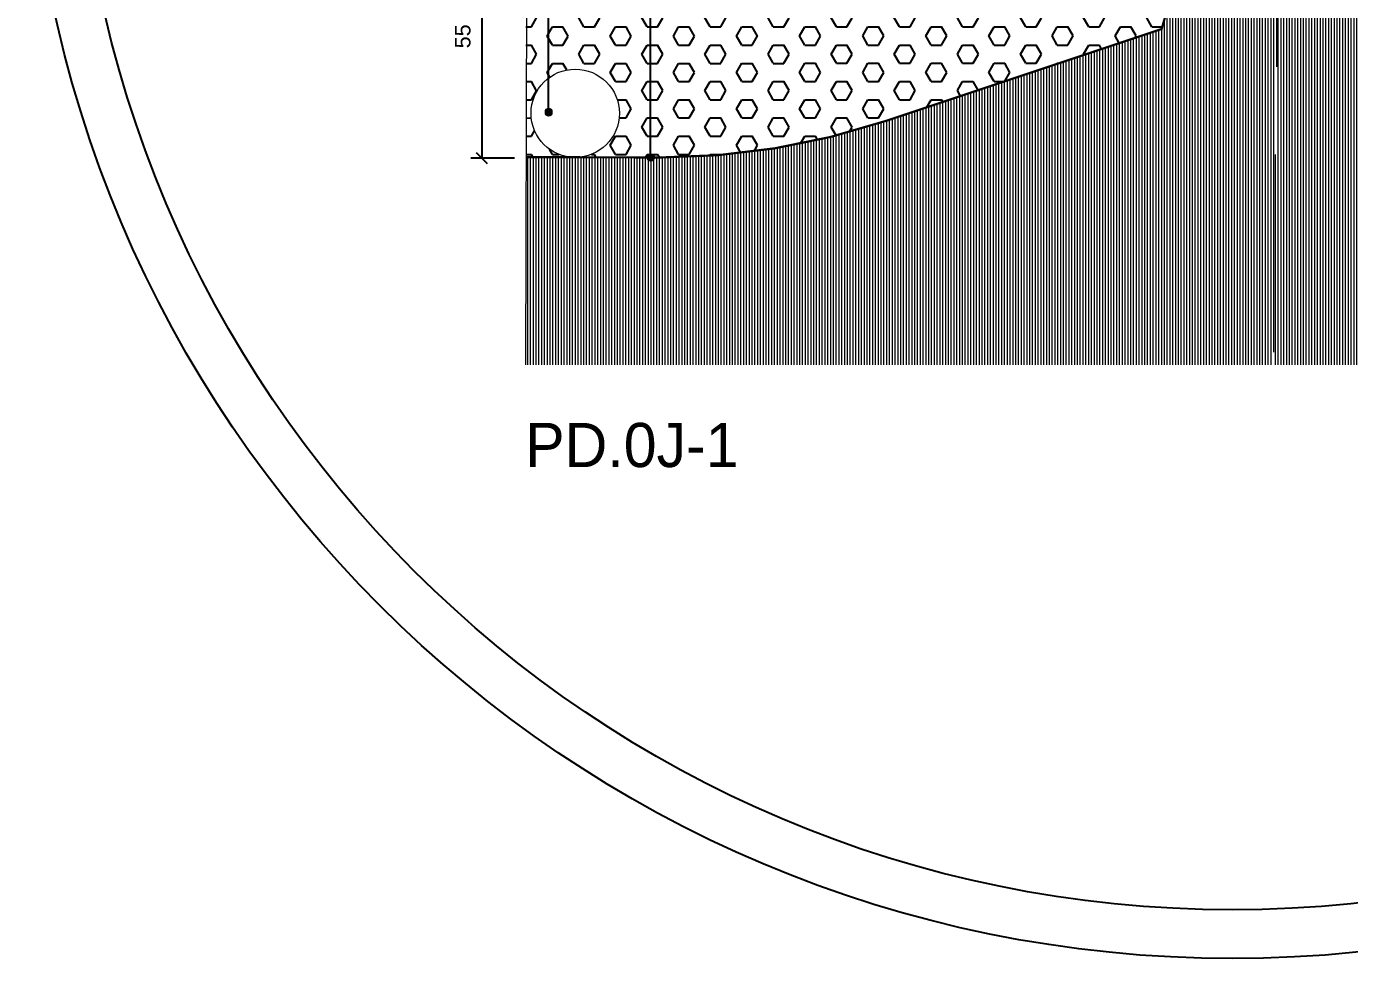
# Model space of a CAD drawing. Header units: metres. Extents: x -325 to 301, y -147 to 149.
# Drawn here: x 14.471 to 17.467, y 28.075 to 30.186 of the extents above; entities that cross this region are included whole.
import ezdxf

# ---------------------------------------------------------------- set-up
doc = ezdxf.new("R2010")
doc.units = ezdxf.units.M
doc.linetypes.add('ACAD_ISO03W100', pattern=[30, 12, -18])
doc.layers.get('Defpoints').update_dxf_attribs({"lineweight": 13})
doc.layers.add('-aux', color=50, linetype='Continuous', plot=False)
doc.layers.add('-AUX-TWQ', color=1, linetype='Continuous', plot=False)
doc.layers.add('0-TX-1_25', color=7, linetype='Continuous', true_color=0x3f4f7f)
doc.layers.add('02-L-Geotextile', color=32, linetype='Continuous')
doc.layers.add('10-DET_TERRENY_sol estructural', color=251, linetype='Continuous')
for name, color, linetype, lineweight in [('1-CM', 7, 'Continuous', 0), ('2-formigó', 7, 'Continuous', 0), ('2-L-secció', 1, 'Continuous', 0), ('3-TR Seleccionat', 44, 'Continuous', 0)]:
    doc.layers.add(name, color=color, linetype=linetype, lineweight=lineweight)
doc.styles.get("Standard").update_dxf_attribs({"font": 'arial.ttf'})
doc.styles.add('x-llegenda materials$0$ENGRAVERS', font='TT0586M.TTF')
doc.dimstyles.new('ISO-25', dxfattribs={"dimtxt": 0.1, "dimasz": 0.1, "dimexe": 0.1, "dimexo": 0.1, "dimgap": 0.1, "dimtad": 1, "dimdec": 0, "dimlfac": 100, "dimzin": 9, "dimtxsty": 'Standard', "dimblk": 'OBLIQUE', "dimcen": 0.1, "dimadec": 0, "dimazin": 0, "dimtfac": 1, "dimtdec": 0, "dimtmove": 0, "dimatfit": 3, "dimldrblk": 'OBLIQUE', "dimfxl": 1, "dimarcsym": 0})

# ---------------------------------------------------------------- blocks, each defined once
blk = doc.blocks.new('_Oblique')
at = {"color": 0, "lineweight": -2}
blk.add_line((-0.499999999995058, -0.4999999998130015), (0.500000000028669, 0.500000000163238), dxfattribs=at)
blk = doc.blocks.new('*D691')
at = {"layer": '0-TX-1_25', "color": 0, "lineweight": -2, "transparency": 16777216}
for p, q in [((15.56161067880967, 30.43969623064122), (15.47696325955106, 30.43969623064122)), ((15.50196325955107, 30.43969623064122), (15.50196325955107, 29.88822133735754)), ((15.57632801651682, 29.88822133735754), (15.47696325955106, 29.88822133735754))]:
    blk.add_line(p, q, dxfattribs=at)
at = {"layer": 'Defpoints', "color": 0, "transparency": 16777216}
for p in [(15.58661067880967, 30.43969623064122), (15.50196325955107, 29.88822133735754), (15.60132801651682, 29.88822133735754)]:
    blk.add_point(p, dxfattribs=at)
at = {"layer": '0-TX-1_25', "color": 0, "lineweight": -2, "transparency": 16777216, "xscale": 0.025, "yscale": 0.025, "zscale": 0.025}
for p, rotation in [((15.50196325955107, 30.43969623064122), 90), ((15.50196325955107, 29.88822133735754), 270)]:
    blk.add_blockref('_Oblique', p, dxfattribs=dict(at, rotation=rotation))
at = {"layer": '0-TX-1_25', "color": 0, "transparency": 16777216, "insert": (15.45916482844602, 30.16395878399937), "char_height": 0.035, "attachment_point": 5, "rotation": 90}
blk.add_mtext('55', dxfattribs=at)
blk = doc.blocks.new('POINT')
at = {"layer": '0-TX-1_25'}
h = blk.add_hatch(dxfattribs=at)
h.set_pattern_fill('ANGLE', color=256)
h.set_pattern_definition([(0, (-83.74681484067048, -12.72584030761209), (0, 6.985), [5.08, -1.905]), (90, (-83.74681484067048, -12.72584030761209), (-6.985, 4.277078946022131e-16), [5.08, -1.905])])
edge = h.paths.add_edge_path()
edge.add_arc((0, 0), 0.0075, 0, 360)
h = blk.add_hatch(color=256, dxfattribs=at)
h.dxf.hatch_style = 1
edge = h.paths.add_edge_path()
edge.add_arc((0, 0), 0.0075, 0, 360)
blk.add_circle((0, 0), 0.0075, dxfattribs=at)

msp = doc.modelspace()

# ---------------------------------------------------------------- hatches: boundary and pattern name
at = {"layer": '10-DET_TERRENY_sol estructural'}
h = msp.add_hatch(dxfattribs=at)
h.set_pattern_fill('HEX', color=256, scale=0.007499999999999998, angle=0.01077754753281205)
h.set_pattern_definition([(0.01077754753281207, (-1.828832905163811, -30.69484686443045), (-7.75823503618998e-06, 0.04124445913582366), [0.02381249999999997, -0.04762499999999993]), (120.0107775475328, (-1.828832905163811, -30.69484686443045), (-0.03571487025945437, -0.02062894839654169), [0.02381249999999999, -0.04762499999999999]), (60.01077754753281, (-1.80502040558509, -30.69484238521137), (-0.03572262849449056, 0.02061551073928196), [0.02381249999999997, -0.04762499999999993])])
edge = h.paths.add_edge_path()
edge.add_arc((15.71355583778649, 29.98968802829251), 0.09999999999943927, -89.26613449962872, 269.26613445640015, ccw=False)
edge.add_line((15.71483663969046, 29.88969623089707), (15.90887584143635, 29.88969623082351))
edge.add_arc((15.90887584190219, 31.48969622657513), 1.599999995751624, 269.9999999833186, 288.4349572808629)
edge.add_line((16.41484049025543, 29.97180302841461), (17.04110549331346, 30.1805581314762))
edge.add_line((17.04110549331346, 30.1805581314762), (17.2272036549403, 30.82234181564558))
edge.add_line((17.2272036549403, 30.82234181564558), (16.24091514365132, 30.49357881740701))
edge.add_arc((15.908875843159, 31.48969623126768), 1.049999999651384, 269.9999999994978, 288.43495723709697, ccw=False)
edge.add_line((15.9088758431498, 30.4396962316163), (15.60203449918595, 30.43969623135983))
edge.add_line((15.60203449918595, 30.43969623135983), (15.60165344341061, 29.88969623093998))
edge.add_line((15.60165344341061, 29.88969623093998), (15.71227503580708, 29.88969623089803))
at = {"layer": '3-TR Seleccionat'}
h = msp.add_hatch(dxfattribs=at)
h.set_pattern_fill('ANSI31', color=256, scale=0.002, angle=225, style=0)
h.set_pattern_definition([(270, (15.29228259842794, 32.35313868866336), (0.006349999999999999, -1.734723475976807e-18), [])])
h.paths.add_polyline_path([(17.34618288052792, 31.23265713026086), (17.31161868645694, 31.11345801718365), (17.29390078874614, 29.41999127463368), (18.60262188498443, 29.41999127463367), (18.60274281947963, 31.23822127539952)])
h = msp.add_hatch(dxfattribs=at)
h.set_pattern_fill('ANSI31', color=256, scale=0.002, angle=225, style=0)
h.set_pattern_definition([(270, (-0.7450857280199621, -30.63198521948386), (0.00635, -4.336808689942018e-19), [])])
edge = h.paths.add_edge_path()
edge.add_line((17.31161868645694, 31.11345801718365), (17.04110549331346, 30.1805581314762))
edge.add_line((17.04110549331346, 30.1805581314762), (16.41484049034621, 29.97180302808095))
edge.add_arc((15.90887584057563, 31.48969622963267), 1.599999999417001, 269.9999997275105, 288.43495729061084, ccw=False)
edge.add_line((15.90887583296629, 29.88969623021567), (15.60165344341015, 29.88969623028679))
edge.add_line((15.60165344341015, 29.88969623028679), (15.60132801697979, 29.41998930439393))
edge.add_line((15.60132801697979, 29.41998930439393), (17.29498825014885, 29.41998930321109))
edge.add_line((17.29498825014885, 29.41998930321109), (17.31161868645694, 31.11345801718365))

# ---------------------------------------------------------------- linework, layer by layer
at = {"layer": '-AUX-TWQ'}
for radius in [2.730217833058457, 2.619877944151057]:
    msp.add_circle((17.20153291194234, 30.80555171515665), radius, dxfattribs=at)
at = {"layer": '0-TX-1_25'}
msp.add_line((15.65349453174339, 29.99214050098356), (15.65349453169699, 32.61967241967972), dxfattribs=at)
msp.add_lwpolyline([(15.88435336930033, 29.88974824174409), (15.88417896625166, 32.61967241970017)], dxfattribs=at)
at = {"layer": '02-L-Geotextile', "linetype": 'ACAD_ISO03W100', "ltscale": 0.002, "const_width": 0.005}
msp.add_lwpolyline([(15.60241071056141, 29.89040158571137), (15.90887583305444, 29.88969623035785, 0.08061161001945526), (16.41484049081187, 29.97180302831378), (17.04110549331346, 30.1805581314762), (17.40612434797097, 31.43937306702145), (17.4062420962369, 31.68822128220136)], format="xyb", dxfattribs=at)
at = {"layer": '1-CM'}
msp.add_lwpolyline([(17.34779631696588, 31.23822127539952), (17.04110549331346, 30.1805581314762)], dxfattribs=at)
msp.add_lwpolyline([(17.04110549331346, 30.1805581314762), (16.41484049081187, 29.97180302831378, -0.08061161001945959), (15.90887583305444, 29.88969623035785), (15.6016534434102, 29.88969623035785)], format="xyb", dxfattribs=at)
at = {"layer": '2-formigó'}
msp.add_circle((15.71355583778668, 29.98968802829307), 0.09999999999999996, dxfattribs=at)
at = {"layer": '2-L-secció'}
msp.add_line((15.60550655403491, 31.23549387796418), (15.60132801697962, 29.41998930414241), dxfattribs=at)

# ---------------------------------------------------------------- block references
at = {"layer": '0-TX-1_25', "xscale": -1}
msp.add_blockref('POINT', (15.65349453174339, 29.99214050098356), dxfattribs=at)
at = {"layer": '0-TX-1_25'}
msp.add_blockref('POINT', (15.88436751581207, 29.88974824264785), dxfattribs=at)

# ---------------------------------------------------------------- texts
at = {"layer": '-aux', "insert": (15.6005040996426, 29.28845712798236), "char_height": 0.1, "width": 19.21009939306024, "attachment_point": 1, "style": 'x-llegenda materials$0$ENGRAVERS'}
msp.add_mtext('PD.0J-1', dxfattribs=at)

# ---------------------------------------------------------------- dimensions: what is measured, and where the dimension line sits
at = {"layer": '0-TX-1_25'}
dim = msp.add_linear_dim(base=(15.50196325955107, 29.88822133735754), p1=(15.58661067880966, 30.4396962306412), p2=(15.60132801651681, 29.88822133735753), angle=90, dimstyle='ISO-25', override={"dimtxt": 0.035, "dimasz": 0.025, "dimexe": 0.025, "dimexo": 0.025, "dimgap": 0.025, "dimblk1": 'Oblique', "dimblk2": 'Oblique', "dimsah": 1, "dimfxl": 0.1, "dimfxlon": 1, "dimarcsym": 1}, dxfattribs=at)
dim.commit()
dim.dimension.update_dxf_attribs({"geometry": '*D691', "text_midpoint": (15.45916482844602, 30.16395878399937)})

doc.saveas('drawing.dxf')
